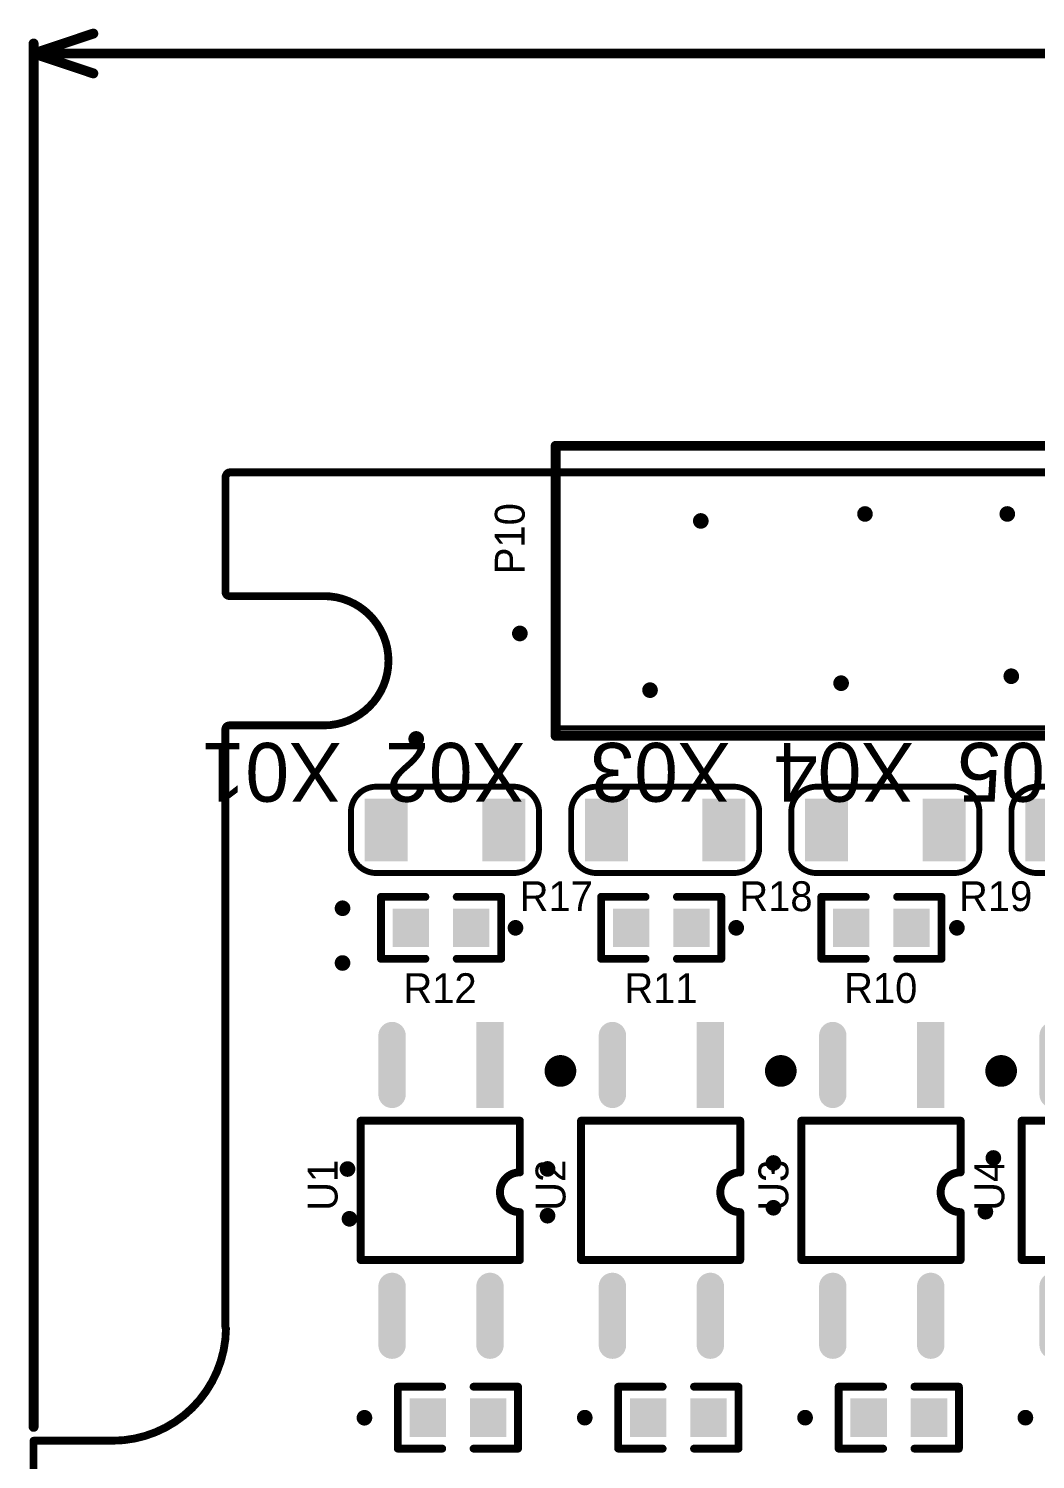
# Model space of a CAD drawing. Header units: millimetres. Extents: x -0.01 to 7.72, y -0.26 to 4.6.
# Drawn here: x -0.005 to 1.006, y 3.166 to 4.604 of the extents above; entities that cross this region are included whole.
import ezdxf

# ---------------------------------------------------------------- set-up
doc = ezdxf.new("R2010")
doc.units = ezdxf.units.MM
doc.header["$MEASUREMENT"] = 0
for name, color, linetype in [('Mechanical1', 6, 'Continuous'), ('MultiLayer', 9, 'Continuous'), ('PadHoleLayer', 156, 'Continuous'), ('TopOverlay', 2, 'Continuous'), ('TopPaste', 8, 'Continuous'), ('ViaHoleLayer', 16, 'Continuous')]:
    doc.layers.add(name, color=color, linetype=linetype)

# ---------------------------------------------------------------- blocks, each defined once
blk = doc.blocks.new('WJ124_3_81_9P_81')
at = {"layer": 'MultiLayer'}
h = blk.add_hatch(color=9, dxfattribs=at)
edge = h.paths.add_edge_path()
edge.add_arc((-0.45, 0), 0.0492126, 0, 360)
h = blk.add_hatch(color=9, dxfattribs=at)
edge = h.paths.add_edge_path()
edge.add_arc((-0.3, 0), 0.0492126, 0, 360)
h = blk.add_hatch(color=9, dxfattribs=at)
edge = h.paths.add_edge_path()
edge.add_arc((-0.15, 0), 0.0492126, 0, 360)
h = blk.add_hatch(color=9, dxfattribs=at)
edge = h.paths.add_edge_path()
edge.add_arc((0, 0), 0.0492126, 0, 360)
at = {"layer": 'PadHoleLayer'}
h = blk.add_hatch(color=156, dxfattribs=at)
edge = h.paths.add_edge_path()
edge.add_arc((-0.45, 0), 0.0295275, 0, 360)
h = blk.add_hatch(color=156, dxfattribs=at)
edge = h.paths.add_edge_path()
edge.add_arc((-0.3, 0), 0.0295275, 0, 360)
h = blk.add_hatch(color=156, dxfattribs=at)
edge = h.paths.add_edge_path()
edge.add_arc((-0.15, 0), 0.0295275, 0, 360)
at = {"layer": 'TopOverlay'}
for points, const_width in [([(-0.525, 0.1417323), (0.825, 0.1417323)], 0.01), ([(-0.525, -0.1496063), (-0.525, 0.1417323)], 0.01), ([(-0.525, -0.1417323), (-0.3, -0.1417323)], 0.005), ([(-0.3, -0.1417323), (0.825, -0.1417323)], 0.005), ([(-0.525, -0.1496063), (0.825, -0.1496063)], 0.01)]:
    blk.add_lwpolyline(points, dxfattribs=dict(at, const_width=const_width))
for points, const_width in [([(-0.5275, 0.1417323, 1), (-0.5225, 0.1417323, 1)], 0.005), ([(-0.5275, 0.1417323, 1), (-0.5225, 0.1417323, 1)], 0.005), ([(-0.52625, -0.1417323, 1), (-0.52375, -0.1417323, 1)], 0.0025), ([(-0.30125, -0.1417323, 1), (-0.29875, -0.1417323, 1)], 0.0025), ([(-0.30125, -0.1417323, 1), (-0.29875, -0.1417323, 1)], 0.0025), ([(-0.5275, -0.1496063, 1), (-0.5225, -0.1496063, 1)], 0.005), ([(-0.5275, -0.1496063, 1), (-0.5225, -0.1496063, 1)], 0.005)]:
    blk.add_lwpolyline(points, format="xyb", close=True, dxfattribs=dict(at, const_width=const_width))
blk = doc.blocks.new('LC_0603_R_102')
at = {"layer": 'TopPaste'}
for points in [[(-0.0486221, 0.01929135), (-0.0120079, 0.01929135), (-0.0120079, -0.01929135), (-0.0486221, -0.01929135)], [(0.012008, 0.01929135), (0.0486222, 0.01929135), (0.0486222, -0.01929135), (0.012008, -0.01929135)]]:
    blk.add_hatch(color=8, dxfattribs=at).paths.add_polyline_path(points)
at = {"layer": 'TopOverlay', "const_width": 0.007874}
for points in [[(-0.060433, -0.0311024), (-0.060433, 0.0311023)], [(-0.060433, 0.0311023), (-0.0157481, 0.0311023)], [(0.015748, 0.0311023), (0.0604331, 0.0311024)], [(0.0604331, -0.0311023), (0.0604331, 0.0311024)], [(-0.060433, -0.0311024), (-0.015748, -0.0311024)], [(0.0157481, -0.0311024), (0.0604331, -0.0311023)]]:
    blk.add_lwpolyline(points, dxfattribs=at)
at = {"layer": 'TopOverlay', "const_width": 0.003937}
for points in [[(-0.0624015, 0.0311023, 1), (-0.0584645, 0.0311023, 1)], [(-0.0624015, 0.0311023, 1), (-0.0584645, 0.0311023, 1)], [(-0.0177166, 0.0311023, 1), (-0.0137796, 0.0311023, 1)], [(0.0137795, 0.0311023, 1), (0.0177165, 0.0311023, 1)], [(0.0584646, 0.0311024, 1), (0.0624016, 0.0311024, 1)], [(0.0584646, 0.0311024, 1), (0.0624016, 0.0311024, 1)], [(-0.0624015, -0.0311024, 1), (-0.0584645, -0.0311024, 1)], [(-0.0624015, -0.0311024, 1), (-0.0584645, -0.0311024, 1)], [(-0.0177165, -0.0311024, 1), (-0.0137795, -0.0311024, 1)], [(0.0137796, -0.0311024, 1), (0.0177166, -0.0311024, 1)], [(0.0584646, -0.0311023, 1), (0.0624016, -0.0311023, 1)], [(0.0584646, -0.0311023, 1), (0.0624016, -0.0311023, 1)]]:
    blk.add_lwpolyline(points, format="xyb", close=True, dxfattribs=at)
blk = doc.blocks.new('LC_0603_R_104')
at = {"layer": 'TopPaste'}
for points in [[(-0.0486221, 0.01929135), (-0.0120079, 0.01929135), (-0.0120079, -0.01929135), (-0.0486221, -0.01929135)], [(0.012008, 0.01929135), (0.0486222, 0.01929135), (0.0486222, -0.01929135), (0.012008, -0.01929135)]]:
    blk.add_hatch(color=8, dxfattribs=at).paths.add_polyline_path(points)
at = {"layer": 'TopOverlay', "const_width": 0.007874}
for points in [[(-0.060433, -0.0311024), (-0.060433, 0.0311023)], [(-0.060433, 0.0311023), (-0.0157481, 0.0311023)], [(0.015748, 0.0311023), (0.0604331, 0.0311024)], [(0.0604331, -0.0311023), (0.0604331, 0.0311024)], [(-0.060433, -0.0311024), (-0.015748, -0.0311024)], [(0.0157481, -0.0311024), (0.0604331, -0.0311023)]]:
    blk.add_lwpolyline(points, dxfattribs=at)
at = {"layer": 'TopOverlay', "const_width": 0.003937}
for points in [[(-0.0624015, 0.0311023, 1), (-0.0584645, 0.0311023, 1)], [(-0.0624015, 0.0311023, 1), (-0.0584645, 0.0311023, 1)], [(-0.0177166, 0.0311023, 1), (-0.0137796, 0.0311023, 1)], [(0.0137795, 0.0311023, 1), (0.0177165, 0.0311023, 1)], [(0.0584646, 0.0311024, 1), (0.0624016, 0.0311024, 1)], [(0.0584646, 0.0311024, 1), (0.0624016, 0.0311024, 1)], [(-0.0624015, -0.0311024, 1), (-0.0584645, -0.0311024, 1)], [(-0.0624015, -0.0311024, 1), (-0.0584645, -0.0311024, 1)], [(-0.0177165, -0.0311024, 1), (-0.0137795, -0.0311024, 1)], [(0.0137796, -0.0311024, 1), (0.0177166, -0.0311024, 1)], [(0.0584646, -0.0311023, 1), (0.0624016, -0.0311023, 1)], [(0.0584646, -0.0311023, 1), (0.0624016, -0.0311023, 1)]]:
    blk.add_lwpolyline(points, format="xyb", close=True, dxfattribs=at)
blk = doc.blocks.new('LC_0603_R_106')
at = {"layer": 'TopPaste'}
for points in [[(-0.0486221, 0.01929135), (-0.0120079, 0.01929135), (-0.0120079, -0.01929135), (-0.0486221, -0.01929135)], [(0.012008, 0.01929135), (0.0486222, 0.01929135), (0.0486222, -0.01929135), (0.012008, -0.01929135)]]:
    blk.add_hatch(color=8, dxfattribs=at).paths.add_polyline_path(points)
at = {"layer": 'TopOverlay', "const_width": 0.007874}
for points in [[(-0.060433, -0.0311024), (-0.060433, 0.0311023)], [(-0.060433, 0.0311023), (-0.0157481, 0.0311023)], [(0.015748, 0.0311023), (0.0604331, 0.0311024)], [(0.0604331, -0.0311023), (0.0604331, 0.0311024)], [(-0.060433, -0.0311024), (-0.015748, -0.0311024)], [(0.0157481, -0.0311024), (0.0604331, -0.0311023)]]:
    blk.add_lwpolyline(points, dxfattribs=at)
at = {"layer": 'TopOverlay', "const_width": 0.003937}
for points in [[(-0.0624015, 0.0311023, 1), (-0.0584645, 0.0311023, 1)], [(-0.0624015, 0.0311023, 1), (-0.0584645, 0.0311023, 1)], [(-0.0177166, 0.0311023, 1), (-0.0137796, 0.0311023, 1)], [(0.0137795, 0.0311023, 1), (0.0177165, 0.0311023, 1)], [(0.0584646, 0.0311024, 1), (0.0624016, 0.0311024, 1)], [(0.0584646, 0.0311024, 1), (0.0624016, 0.0311024, 1)], [(-0.0624015, -0.0311024, 1), (-0.0584645, -0.0311024, 1)], [(-0.0624015, -0.0311024, 1), (-0.0584645, -0.0311024, 1)], [(-0.0177165, -0.0311024, 1), (-0.0137795, -0.0311024, 1)], [(0.0137796, -0.0311024, 1), (0.0177166, -0.0311024, 1)], [(0.0584646, -0.0311023, 1), (0.0624016, -0.0311023, 1)], [(0.0584646, -0.0311023, 1), (0.0624016, -0.0311023, 1)]]:
    blk.add_lwpolyline(points, format="xyb", close=True, dxfattribs=at)
blk = doc.blocks.new('LC_0603_R_111')
at = {"layer": 'TopPaste'}
for points in [[(-0.0486221, 0.01929135), (-0.0120079, 0.01929135), (-0.0120079, -0.01929135), (-0.0486221, -0.01929135)], [(0.012008, 0.01929135), (0.0486222, 0.01929135), (0.0486222, -0.01929135), (0.012008, -0.01929135)]]:
    blk.add_hatch(color=8, dxfattribs=at).paths.add_polyline_path(points)
at = {"layer": 'TopOverlay', "const_width": 0.007874}
for points in [[(-0.060433, -0.0311024), (-0.060433, 0.0311023)], [(-0.060433, 0.0311023), (-0.0157481, 0.0311023)], [(0.015748, 0.0311023), (0.0604331, 0.0311024)], [(0.0604331, -0.0311023), (0.0604331, 0.0311024)], [(-0.060433, -0.0311024), (-0.015748, -0.0311024)], [(0.0157481, -0.0311024), (0.0604331, -0.0311023)]]:
    blk.add_lwpolyline(points, dxfattribs=at)
at = {"layer": 'TopOverlay', "const_width": 0.003937}
for points in [[(-0.0624015, 0.0311023, 1), (-0.0584645, 0.0311023, 1)], [(-0.0624015, 0.0311023, 1), (-0.0584645, 0.0311023, 1)], [(-0.0177166, 0.0311023, 1), (-0.0137796, 0.0311023, 1)], [(0.0137795, 0.0311023, 1), (0.0177165, 0.0311023, 1)], [(0.0584646, 0.0311024, 1), (0.0624016, 0.0311024, 1)], [(0.0584646, 0.0311024, 1), (0.0624016, 0.0311024, 1)], [(-0.0624015, -0.0311024, 1), (-0.0584645, -0.0311024, 1)], [(-0.0624015, -0.0311024, 1), (-0.0584645, -0.0311024, 1)], [(-0.0177165, -0.0311024, 1), (-0.0137795, -0.0311024, 1)], [(0.0137796, -0.0311024, 1), (0.0177166, -0.0311024, 1)], [(0.0584646, -0.0311023, 1), (0.0624016, -0.0311023, 1)], [(0.0584646, -0.0311023, 1), (0.0624016, -0.0311023, 1)]]:
    blk.add_lwpolyline(points, format="xyb", close=True, dxfattribs=at)
blk = doc.blocks.new('LC_0603_R_112')
at = {"layer": 'TopPaste'}
for points in [[(-0.0486221, 0.01929135), (-0.0120079, 0.01929135), (-0.0120079, -0.01929135), (-0.0486221, -0.01929135)], [(0.012008, 0.01929135), (0.0486222, 0.01929135), (0.0486222, -0.01929135), (0.012008, -0.01929135)]]:
    blk.add_hatch(color=8, dxfattribs=at).paths.add_polyline_path(points)
at = {"layer": 'TopOverlay', "const_width": 0.007874}
for points in [[(-0.060433, -0.0311024), (-0.060433, 0.0311023)], [(-0.060433, 0.0311023), (-0.0157481, 0.0311023)], [(0.015748, 0.0311023), (0.0604331, 0.0311024)], [(0.0604331, -0.0311023), (0.0604331, 0.0311024)], [(-0.060433, -0.0311024), (-0.015748, -0.0311024)], [(0.0157481, -0.0311024), (0.0604331, -0.0311023)]]:
    blk.add_lwpolyline(points, dxfattribs=at)
at = {"layer": 'TopOverlay', "const_width": 0.003937}
for points in [[(-0.0624015, 0.0311023, 1), (-0.0584645, 0.0311023, 1)], [(-0.0624015, 0.0311023, 1), (-0.0584645, 0.0311023, 1)], [(-0.0177166, 0.0311023, 1), (-0.0137796, 0.0311023, 1)], [(0.0137795, 0.0311023, 1), (0.0177165, 0.0311023, 1)], [(0.0584646, 0.0311024, 1), (0.0624016, 0.0311024, 1)], [(0.0584646, 0.0311024, 1), (0.0624016, 0.0311024, 1)], [(-0.0624015, -0.0311024, 1), (-0.0584645, -0.0311024, 1)], [(-0.0624015, -0.0311024, 1), (-0.0584645, -0.0311024, 1)], [(-0.0177165, -0.0311024, 1), (-0.0137795, -0.0311024, 1)], [(0.0137796, -0.0311024, 1), (0.0177166, -0.0311024, 1)], [(0.0584646, -0.0311023, 1), (0.0624016, -0.0311023, 1)], [(0.0584646, -0.0311023, 1), (0.0624016, -0.0311023, 1)]]:
    blk.add_lwpolyline(points, format="xyb", close=True, dxfattribs=at)
blk = doc.blocks.new('LC_0603_R_113')
at = {"layer": 'TopPaste'}
for points in [[(-0.0486221, 0.01929135), (-0.0120079, 0.01929135), (-0.0120079, -0.01929135), (-0.0486221, -0.01929135)], [(0.012008, 0.01929135), (0.0486222, 0.01929135), (0.0486222, -0.01929135), (0.012008, -0.01929135)]]:
    blk.add_hatch(color=8, dxfattribs=at).paths.add_polyline_path(points)
at = {"layer": 'TopOverlay', "const_width": 0.007874}
for points in [[(-0.060433, -0.0311024), (-0.060433, 0.0311023)], [(-0.060433, 0.0311023), (-0.0157481, 0.0311023)], [(0.015748, 0.0311023), (0.0604331, 0.0311024)], [(0.0604331, -0.0311023), (0.0604331, 0.0311024)], [(-0.060433, -0.0311024), (-0.015748, -0.0311024)], [(0.0157481, -0.0311024), (0.0604331, -0.0311023)]]:
    blk.add_lwpolyline(points, dxfattribs=at)
at = {"layer": 'TopOverlay', "const_width": 0.003937}
for points in [[(-0.0624015, 0.0311023, 1), (-0.0584645, 0.0311023, 1)], [(-0.0624015, 0.0311023, 1), (-0.0584645, 0.0311023, 1)], [(-0.0177166, 0.0311023, 1), (-0.0137796, 0.0311023, 1)], [(0.0137795, 0.0311023, 1), (0.0177165, 0.0311023, 1)], [(0.0584646, 0.0311024, 1), (0.0624016, 0.0311024, 1)], [(0.0584646, 0.0311024, 1), (0.0624016, 0.0311024, 1)], [(-0.0624015, -0.0311024, 1), (-0.0584645, -0.0311024, 1)], [(-0.0624015, -0.0311024, 1), (-0.0584645, -0.0311024, 1)], [(-0.0177165, -0.0311024, 1), (-0.0137795, -0.0311024, 1)], [(0.0137796, -0.0311024, 1), (0.0177166, -0.0311024, 1)], [(0.0584646, -0.0311023, 1), (0.0624016, -0.0311023, 1)], [(0.0584646, -0.0311023, 1), (0.0624016, -0.0311023, 1)]]:
    blk.add_lwpolyline(points, format="xyb", close=True, dxfattribs=at)
blk = doc.blocks.new('R1206_118')
at = {"layer": 'TopPaste'}
for points in [[(-0.08070945000000002, 0.03149725), (-0.03740235000000001, 0.03149725), (-0.03740234999999999, -0.03149484999999999), (-0.08070944999999999, -0.03149485)], [(0.03740054999999999, 0.03149725), (0.08070764999999999, 0.03149725), (0.08070765, -0.03149484999999999), (0.03740055000000001, -0.03149485)]]:
    blk.add_hatch(color=8, dxfattribs=at).paths.add_polyline_path(points)
at = {"layer": 'TopOverlay', "const_width": 0.0059055}
for points in [[(-0.0944883, 0.019685, -0.4142147876985746), (-0.0669292, 0.0433072)], [(0.0669291, 0.0433072, -0.4142147876991313), (0.0944882, 0.019685)], [(-0.0669292, -0.0433071, -0.4142147876979806), (-0.0944883, -0.0196849)], [(0.0944882, -0.0196849, -0.414214787699172), (0.0669291, -0.0433071)]]:
    blk.add_lwpolyline(points, format="xyb", dxfattribs=at)
for points in [[(-0.0669299, 0.0433072), (-1.9e-06, 0.0433072)], [(-0.0669299, 0.0433072), (0.0669281, 0.0433072)], [(-0.0944899, -0.0196848), (-0.0944899, 0.0196852)], [(0.0944881, -0.0196848), (0.0944881, 0.0196852)], [(-0.0669299, -0.0433068), (0.0669281, -0.0433068)]]:
    blk.add_lwpolyline(points, dxfattribs=at)
at = {"layer": 'TopOverlay', "const_width": 0.0029527}
for points in [[(-0.0684063, 0.0433072, 1), (-0.0654535, 0.0433072, 1)], [(-0.0684063, 0.0433072, 1), (-0.0654535, 0.0433072, 1)], [(-0.0684056, 0.0433072, 1), (-0.0654528, 0.0433072, 1)], [(-0.0014783, 0.0433072, 1), (0.0014745, 0.0433072, 1)], [(0.0654517, 0.0433072, 1), (0.0684045, 0.0433072, 1)], [(0.0654527, 0.0433072, 1), (0.0684055, 0.0433072, 1)], [(-0.0959663, 0.0196852, 1), (-0.0930135, 0.0196852, 1)], [(-0.0959647, 0.019685, 1), (-0.0930119, 0.019685, 1)], [(0.0930117, 0.0196852, 1), (0.0959645, 0.0196852, 1)], [(0.0930118, 0.019685, 1), (0.0959646, 0.019685, 1)], [(-0.0959663, -0.0196848, 1), (-0.0930135, -0.0196848, 1)], [(-0.0959647, -0.0196849, 1), (-0.0930119, -0.0196849, 1)], [(0.0930117, -0.0196848, 1), (0.0959645, -0.0196848, 1)], [(0.0930118, -0.0196849, 1), (0.0959646, -0.0196849, 1)], [(-0.0684063, -0.0433068, 1), (-0.0654535, -0.0433068, 1)], [(-0.0684056, -0.0433071, 1), (-0.0654528, -0.0433071, 1)], [(0.0654517, -0.0433068, 1), (0.0684045, -0.0433068, 1)], [(0.0654527, -0.0433071, 1), (0.0684055, -0.0433071, 1)]]:
    blk.add_lwpolyline(points, format="xyb", close=True, dxfattribs=at)
blk = doc.blocks.new('R1206_119')
at = {"layer": 'TopPaste'}
for points in [[(-0.08070945000000002, 0.03149725), (-0.03740235000000001, 0.03149725), (-0.03740234999999999, -0.03149484999999999), (-0.08070944999999999, -0.03149485)], [(0.03740054999999999, 0.03149725), (0.08070764999999999, 0.03149725), (0.08070765, -0.03149484999999999), (0.03740055000000001, -0.03149485)]]:
    blk.add_hatch(color=8, dxfattribs=at).paths.add_polyline_path(points)
at = {"layer": 'TopOverlay', "const_width": 0.0059055}
for points in [[(-0.0944883, 0.019685, -0.4142147876985746), (-0.0669292, 0.0433072)], [(0.0669291, 0.0433072, -0.4142147876991313), (0.0944882, 0.019685)], [(-0.0669292, -0.0433071, -0.4142147876979806), (-0.0944883, -0.0196849)], [(0.0944882, -0.0196849, -0.414214787699172), (0.0669291, -0.0433071)]]:
    blk.add_lwpolyline(points, format="xyb", dxfattribs=at)
for points in [[(-0.0669299, 0.0433072), (-1.9e-06, 0.0433072)], [(-0.0669299, 0.0433072), (0.0669281, 0.0433072)], [(-0.0944899, -0.0196848), (-0.0944899, 0.0196852)], [(0.0944881, -0.0196848), (0.0944881, 0.0196852)], [(-0.0669299, -0.0433068), (0.0669281, -0.0433068)]]:
    blk.add_lwpolyline(points, dxfattribs=at)
at = {"layer": 'TopOverlay', "const_width": 0.0029527}
for points in [[(-0.0684063, 0.0433072, 1), (-0.0654535, 0.0433072, 1)], [(-0.0684063, 0.0433072, 1), (-0.0654535, 0.0433072, 1)], [(-0.0684056, 0.0433072, 1), (-0.0654528, 0.0433072, 1)], [(-0.0014783, 0.0433072, 1), (0.0014745, 0.0433072, 1)], [(0.0654517, 0.0433072, 1), (0.0684045, 0.0433072, 1)], [(0.0654527, 0.0433072, 1), (0.0684055, 0.0433072, 1)], [(-0.0959663, 0.0196852, 1), (-0.0930135, 0.0196852, 1)], [(-0.0959647, 0.019685, 1), (-0.0930119, 0.019685, 1)], [(0.0930117, 0.0196852, 1), (0.0959645, 0.0196852, 1)], [(0.0930118, 0.019685, 1), (0.0959646, 0.019685, 1)], [(-0.0959663, -0.0196848, 1), (-0.0930135, -0.0196848, 1)], [(-0.0959647, -0.0196849, 1), (-0.0930119, -0.0196849, 1)], [(0.0930117, -0.0196848, 1), (0.0959645, -0.0196848, 1)], [(0.0930118, -0.0196849, 1), (0.0959646, -0.0196849, 1)], [(-0.0684063, -0.0433068, 1), (-0.0654535, -0.0433068, 1)], [(-0.0684056, -0.0433071, 1), (-0.0654528, -0.0433071, 1)], [(0.0654517, -0.0433068, 1), (0.0684045, -0.0433068, 1)], [(0.0654527, -0.0433071, 1), (0.0684055, -0.0433071, 1)]]:
    blk.add_lwpolyline(points, format="xyb", close=True, dxfattribs=at)
blk = doc.blocks.new('R1206_120')
at = {"layer": 'TopPaste'}
for points in [[(-0.08070945000000002, 0.03149725), (-0.03740235000000001, 0.03149725), (-0.03740234999999999, -0.03149484999999999), (-0.08070944999999999, -0.03149485)], [(0.03740054999999999, 0.03149725), (0.08070764999999999, 0.03149725), (0.08070765, -0.03149484999999999), (0.03740055000000001, -0.03149485)]]:
    blk.add_hatch(color=8, dxfattribs=at).paths.add_polyline_path(points)
at = {"layer": 'TopOverlay', "const_width": 0.0059055}
for points in [[(-0.0944883, 0.019685, -0.4142147876985746), (-0.0669292, 0.0433072)], [(0.0669291, 0.0433072, -0.4142147876991313), (0.0944882, 0.019685)], [(-0.0669292, -0.0433071, -0.4142147876979806), (-0.0944883, -0.0196849)], [(0.0944882, -0.0196849, -0.414214787699172), (0.0669291, -0.0433071)]]:
    blk.add_lwpolyline(points, format="xyb", dxfattribs=at)
for points in [[(-0.0669299, 0.0433072), (-1.9e-06, 0.0433072)], [(-0.0669299, 0.0433072), (0.0669281, 0.0433072)], [(-0.0944899, -0.0196848), (-0.0944899, 0.0196852)], [(0.0944881, -0.0196848), (0.0944881, 0.0196852)], [(-0.0669299, -0.0433068), (0.0669281, -0.0433068)]]:
    blk.add_lwpolyline(points, dxfattribs=at)
at = {"layer": 'TopOverlay', "const_width": 0.0029527}
for points in [[(-0.0684063, 0.0433072, 1), (-0.0654535, 0.0433072, 1)], [(-0.0684063, 0.0433072, 1), (-0.0654535, 0.0433072, 1)], [(-0.0684056, 0.0433072, 1), (-0.0654528, 0.0433072, 1)], [(-0.0014783, 0.0433072, 1), (0.0014745, 0.0433072, 1)], [(0.0654517, 0.0433072, 1), (0.0684045, 0.0433072, 1)], [(0.0654527, 0.0433072, 1), (0.0684055, 0.0433072, 1)], [(-0.0959663, 0.0196852, 1), (-0.0930135, 0.0196852, 1)], [(-0.0959647, 0.019685, 1), (-0.0930119, 0.019685, 1)], [(0.0930117, 0.0196852, 1), (0.0959645, 0.0196852, 1)], [(0.0930118, 0.019685, 1), (0.0959646, 0.019685, 1)], [(-0.0959663, -0.0196848, 1), (-0.0930135, -0.0196848, 1)], [(-0.0959647, -0.0196849, 1), (-0.0930119, -0.0196849, 1)], [(0.0930117, -0.0196848, 1), (0.0959645, -0.0196848, 1)], [(0.0930118, -0.0196849, 1), (0.0959646, -0.0196849, 1)], [(-0.0684063, -0.0433068, 1), (-0.0654535, -0.0433068, 1)], [(-0.0684056, -0.0433071, 1), (-0.0654528, -0.0433071, 1)], [(0.0654517, -0.0433068, 1), (0.0684045, -0.0433068, 1)], [(0.0654527, -0.0433071, 1), (0.0684055, -0.0433071, 1)]]:
    blk.add_lwpolyline(points, format="xyb", close=True, dxfattribs=at)
blk = doc.blocks.new('R1206_121')
at = {"layer": 'TopPaste'}
for points in [[(-0.08070945000000002, 0.03149725), (-0.03740235000000001, 0.03149725), (-0.03740234999999999, -0.03149484999999999), (-0.08070944999999999, -0.03149485)], [(0.03740054999999999, 0.03149725), (0.08070764999999999, 0.03149725), (0.08070765, -0.03149484999999999), (0.03740055000000001, -0.03149485)]]:
    blk.add_hatch(color=8, dxfattribs=at).paths.add_polyline_path(points)
at = {"layer": 'TopOverlay', "const_width": 0.0059055}
for points in [[(-0.0944883, 0.019685, -0.4142147876985746), (-0.0669292, 0.0433072)], [(0.0669291, 0.0433072, -0.4142147876991313), (0.0944882, 0.019685)], [(-0.0669292, -0.0433071, -0.4142147876979806), (-0.0944883, -0.0196849)], [(0.0944882, -0.0196849, -0.414214787699172), (0.0669291, -0.0433071)]]:
    blk.add_lwpolyline(points, format="xyb", dxfattribs=at)
for points in [[(-0.0669299, 0.0433072), (-1.9e-06, 0.0433072)], [(-0.0669299, 0.0433072), (0.0669281, 0.0433072)], [(-0.0944899, -0.0196848), (-0.0944899, 0.0196852)], [(0.0944881, -0.0196848), (0.0944881, 0.0196852)], [(-0.0669299, -0.0433068), (0.0669281, -0.0433068)]]:
    blk.add_lwpolyline(points, dxfattribs=at)
at = {"layer": 'TopOverlay', "const_width": 0.0029527}
for points in [[(-0.0684063, 0.0433072, 1), (-0.0654535, 0.0433072, 1)], [(-0.0684063, 0.0433072, 1), (-0.0654535, 0.0433072, 1)], [(-0.0684056, 0.0433072, 1), (-0.0654528, 0.0433072, 1)], [(-0.0014783, 0.0433072, 1), (0.0014745, 0.0433072, 1)], [(0.0654517, 0.0433072, 1), (0.0684045, 0.0433072, 1)], [(0.0654527, 0.0433072, 1), (0.0684055, 0.0433072, 1)], [(-0.0959663, 0.0196852, 1), (-0.0930135, 0.0196852, 1)], [(-0.0959647, 0.019685, 1), (-0.0930119, 0.019685, 1)], [(0.0930117, 0.0196852, 1), (0.0959645, 0.0196852, 1)], [(0.0930118, 0.019685, 1), (0.0959646, 0.019685, 1)], [(-0.0959663, -0.0196848, 1), (-0.0930135, -0.0196848, 1)], [(-0.0959647, -0.0196849, 1), (-0.0930119, -0.0196849, 1)], [(0.0930117, -0.0196848, 1), (0.0959645, -0.0196848, 1)], [(0.0930118, -0.0196849, 1), (0.0959646, -0.0196849, 1)], [(-0.0684063, -0.0433068, 1), (-0.0654535, -0.0433068, 1)], [(-0.0684056, -0.0433071, 1), (-0.0654528, -0.0433071, 1)], [(0.0654517, -0.0433068, 1), (0.0684045, -0.0433068, 1)], [(0.0654527, -0.0433071, 1), (0.0684055, -0.0433071, 1)]]:
    blk.add_lwpolyline(points, format="xyb", close=True, dxfattribs=at)
blk = doc.blocks.new('SOP4_M_257')
at = {"layer": 'TopPaste'}
blk.add_hatch(color=8, dxfattribs=at).paths.add_polyline_path([(-0.1692914, 0.03543324999999999), (-0.1692914, 0.06299234999999999), (-0.0826772, 0.06299235000000002), (-0.0826772, 0.03543325000000001)])
h = blk.add_hatch(color=8, dxfattribs=at)
edge = h.paths.add_edge_path()
edge.add_arc((0.1555119, 0.04921280000000001), 0.0137795, 270, 450)
edge.add_line((0.1555119, 0.0629923), (0.0964567, 0.0629923))
edge.add_arc((0.0964567, 0.04921279999999999), 0.0137795, 90, 270)
edge.add_line((0.0964567, 0.03543329999999999), (0.1555119, 0.03543330000000001))
h = blk.add_hatch(color=8, dxfattribs=at)
edge = h.paths.add_edge_path()
edge.add_arc((-0.0964567, -0.0492124), 0.0137795, 270, 450)
edge.add_line((-0.0964567, -0.0354329), (-0.1555119, -0.0354329))
edge.add_arc((-0.1555119, -0.0492124), 0.0137795, 90, 270)
edge.add_line((-0.1555119, -0.0629919), (-0.0964567, -0.06299189999999999))
h = blk.add_hatch(color=8, dxfattribs=at)
edge = h.paths.add_edge_path()
edge.add_arc((0.1555119, -0.0492124), 0.0137795, 270, 450)
edge.add_line((0.1555119, -0.0354329), (0.0964567, -0.0354329))
edge.add_arc((0.0964567, -0.0492124), 0.0137795, 90, 270)
edge.add_line((0.0964567, -0.0629919), (0.1555119, -0.06299189999999999))
at = {"layer": 'TopOverlay'}
for points, const_width in [([(-0.1139172, 0.12, 1), (-0.1260828, 0.12, 1)], 0.019685), ([(-0.131004, 0.12, 1), (-0.1211616, 0.12, 1)], 0.0098425), ([(-0.1188384, 0.12, 1), (-0.108996, 0.12, 1)], 0.0098425), ([(-0.072, 0.0792128, 1), (-0.068, 0.0792128, 1)], 0.004), ([(-0.0719685, 0.0792128, 1), (-0.0680315, 0.0792128, 1)], 0.003937), ([(-0.0201104, 0.0792128, 1), (-0.0161104, 0.0792128, 1)], 0.004), ([(-0.0201103, 0.0792128, 1), (-0.0161103, 0.0792128, 1)], 0.004), ([(0.0198897, 0.0792128, 1), (0.0238897, 0.0792128, 1)], 0.004), ([(0.0198897, 0.0792127, 1), (0.0238897, 0.0792127, 1)], 0.004), ([(0.068, 0.0792128, 1), (0.072, 0.0792128, 1)], 0.004), ([(0.0680315, 0.0792128, 1), (0.0719685, 0.0792128, 1)], 0.003937), ([(-0.0001104, 0.0592128, 1), (0.0038896, 0.0592128, 1)], 0.004), ([(-0.0001103, 0.0592127, 1), (0.0038897, 0.0592127, 1)], 0.004), ([(-0.0719685, -0.0807872, 1), (-0.0680315, -0.0807872, 1)], 0.003937), ([(-0.0719685, -0.0807872, 1), (-0.0680315, -0.0807872, 1)], 0.003937), ([(0.0680315, -0.0807872, 1), (0.0719685, -0.0807872, 1)], 0.003937), ([(0.0680315, -0.0807872, 1), (0.0719685, -0.0807872, 1)], 0.003937)]:
    blk.add_lwpolyline(points, format="xyb", close=True, dxfattribs=dict(at, const_width=const_width))
for points, const_width in [([(-0.0181103, 0.0792128), (-0.07, 0.0792128)], 0.008), ([(-0.07, -0.0807872), (-0.07, 0.0792128)], 0.007874), ([(0.07, 0.0792128), (0.0218897, 0.0792128)], 0.008), ([(0.07, -0.0807872), (0.07, 0.0792128)], 0.007874), ([(0.07, -0.0807872), (-0.07, -0.0807872)], 0.007874)]:
    blk.add_lwpolyline(points, dxfattribs=dict(at, const_width=const_width))
at = {"layer": 'TopOverlay', "const_width": 0.008}
for points in [[(0.0018896, 0.0592128, -0.4142135623730951), (-0.0181104, 0.0792128)], [(0.0218897, 0.0792127, -0.4142135623730951), (0.0018897, 0.0592127)]]:
    blk.add_lwpolyline(points, format="xyb", dxfattribs=at)
blk = doc.blocks.new('SOP4_M_258')
at = {"layer": 'TopPaste'}
blk.add_hatch(color=8, dxfattribs=at).paths.add_polyline_path([(-0.1692914, 0.03543324999999999), (-0.1692914, 0.06299234999999999), (-0.0826772, 0.06299235000000002), (-0.0826772, 0.03543325000000001)])
h = blk.add_hatch(color=8, dxfattribs=at)
edge = h.paths.add_edge_path()
edge.add_arc((0.1555119, 0.04921280000000001), 0.0137795, 270, 450)
edge.add_line((0.1555119, 0.0629923), (0.0964567, 0.0629923))
edge.add_arc((0.0964567, 0.04921279999999999), 0.0137795, 90, 270)
edge.add_line((0.0964567, 0.03543329999999999), (0.1555119, 0.03543330000000001))
h = blk.add_hatch(color=8, dxfattribs=at)
edge = h.paths.add_edge_path()
edge.add_arc((-0.0964567, -0.0492124), 0.0137795, 270, 450)
edge.add_line((-0.0964567, -0.0354329), (-0.1555119, -0.0354329))
edge.add_arc((-0.1555119, -0.0492124), 0.0137795, 90, 270)
edge.add_line((-0.1555119, -0.0629919), (-0.0964567, -0.06299189999999999))
h = blk.add_hatch(color=8, dxfattribs=at)
edge = h.paths.add_edge_path()
edge.add_arc((0.1555119, -0.0492124), 0.0137795, 270, 450)
edge.add_line((0.1555119, -0.0354329), (0.0964567, -0.0354329))
edge.add_arc((0.0964567, -0.0492124), 0.0137795, 90, 270)
edge.add_line((0.0964567, -0.0629919), (0.1555119, -0.06299189999999999))
at = {"layer": 'TopOverlay'}
for points, const_width in [([(-0.1139172, 0.12, 1), (-0.1260828, 0.12, 1)], 0.019685), ([(-0.131004, 0.12, 1), (-0.1211616, 0.12, 1)], 0.0098425), ([(-0.1188384, 0.12, 1), (-0.108996, 0.12, 1)], 0.0098425), ([(-0.072, 0.0792128, 1), (-0.068, 0.0792128, 1)], 0.004), ([(-0.0719685, 0.0792128, 1), (-0.0680315, 0.0792128, 1)], 0.003937), ([(-0.0201104, 0.0792128, 1), (-0.0161104, 0.0792128, 1)], 0.004), ([(-0.0201103, 0.0792128, 1), (-0.0161103, 0.0792128, 1)], 0.004), ([(0.0198897, 0.0792128, 1), (0.0238897, 0.0792128, 1)], 0.004), ([(0.0198897, 0.0792127, 1), (0.0238897, 0.0792127, 1)], 0.004), ([(0.068, 0.0792128, 1), (0.072, 0.0792128, 1)], 0.004), ([(0.0680315, 0.0792128, 1), (0.0719685, 0.0792128, 1)], 0.003937), ([(-0.0001104, 0.0592128, 1), (0.0038896, 0.0592128, 1)], 0.004), ([(-0.0001103, 0.0592127, 1), (0.0038897, 0.0592127, 1)], 0.004), ([(-0.0719685, -0.0807872, 1), (-0.0680315, -0.0807872, 1)], 0.003937), ([(-0.0719685, -0.0807872, 1), (-0.0680315, -0.0807872, 1)], 0.003937), ([(0.0680315, -0.0807872, 1), (0.0719685, -0.0807872, 1)], 0.003937), ([(0.0680315, -0.0807872, 1), (0.0719685, -0.0807872, 1)], 0.003937)]:
    blk.add_lwpolyline(points, format="xyb", close=True, dxfattribs=dict(at, const_width=const_width))
for points, const_width in [([(-0.0181103, 0.0792128), (-0.07, 0.0792128)], 0.008), ([(-0.07, -0.0807872), (-0.07, 0.0792128)], 0.007874), ([(0.07, 0.0792128), (0.0218897, 0.0792128)], 0.008), ([(0.07, -0.0807872), (0.07, 0.0792128)], 0.007874), ([(0.07, -0.0807872), (-0.07, -0.0807872)], 0.007874)]:
    blk.add_lwpolyline(points, dxfattribs=dict(at, const_width=const_width))
at = {"layer": 'TopOverlay', "const_width": 0.008}
for points in [[(0.0018896, 0.0592128, -0.4142135623730951), (-0.0181104, 0.0792128)], [(0.0218897, 0.0792127, -0.4142135623730951), (0.0018897, 0.0592127)]]:
    blk.add_lwpolyline(points, format="xyb", dxfattribs=at)
blk = doc.blocks.new('SOP4_M_259')
at = {"layer": 'TopPaste'}
blk.add_hatch(color=8, dxfattribs=at).paths.add_polyline_path([(-0.1692914, 0.03543324999999999), (-0.1692914, 0.06299234999999999), (-0.0826772, 0.06299235000000002), (-0.0826772, 0.03543325000000001)])
h = blk.add_hatch(color=8, dxfattribs=at)
edge = h.paths.add_edge_path()
edge.add_arc((0.1555119, 0.04921280000000001), 0.0137795, 270, 450)
edge.add_line((0.1555119, 0.0629923), (0.0964567, 0.0629923))
edge.add_arc((0.0964567, 0.04921279999999999), 0.0137795, 90, 270)
edge.add_line((0.0964567, 0.03543329999999999), (0.1555119, 0.03543330000000001))
h = blk.add_hatch(color=8, dxfattribs=at)
edge = h.paths.add_edge_path()
edge.add_arc((-0.0964567, -0.0492124), 0.0137795, 270, 450)
edge.add_line((-0.0964567, -0.0354329), (-0.1555119, -0.0354329))
edge.add_arc((-0.1555119, -0.0492124), 0.0137795, 90, 270)
edge.add_line((-0.1555119, -0.0629919), (-0.0964567, -0.06299189999999999))
h = blk.add_hatch(color=8, dxfattribs=at)
edge = h.paths.add_edge_path()
edge.add_arc((0.1555119, -0.0492124), 0.0137795, 270, 450)
edge.add_line((0.1555119, -0.0354329), (0.0964567, -0.0354329))
edge.add_arc((0.0964567, -0.0492124), 0.0137795, 90, 270)
edge.add_line((0.0964567, -0.0629919), (0.1555119, -0.06299189999999999))
at = {"layer": 'TopOverlay'}
for points, const_width in [([(-0.1139172, 0.12, 1), (-0.1260828, 0.12, 1)], 0.019685), ([(-0.131004, 0.12, 1), (-0.1211616, 0.12, 1)], 0.0098425), ([(-0.1188384, 0.12, 1), (-0.108996, 0.12, 1)], 0.0098425), ([(-0.072, 0.0792128, 1), (-0.068, 0.0792128, 1)], 0.004), ([(-0.0719685, 0.0792128, 1), (-0.0680315, 0.0792128, 1)], 0.003937), ([(-0.0201104, 0.0792128, 1), (-0.0161104, 0.0792128, 1)], 0.004), ([(-0.0201103, 0.0792128, 1), (-0.0161103, 0.0792128, 1)], 0.004), ([(0.0198897, 0.0792128, 1), (0.0238897, 0.0792128, 1)], 0.004), ([(0.0198897, 0.0792127, 1), (0.0238897, 0.0792127, 1)], 0.004), ([(0.068, 0.0792128, 1), (0.072, 0.0792128, 1)], 0.004), ([(0.0680315, 0.0792128, 1), (0.0719685, 0.0792128, 1)], 0.003937), ([(-0.0001104, 0.0592128, 1), (0.0038896, 0.0592128, 1)], 0.004), ([(-0.0001103, 0.0592127, 1), (0.0038897, 0.0592127, 1)], 0.004), ([(-0.0719685, -0.0807872, 1), (-0.0680315, -0.0807872, 1)], 0.003937), ([(-0.0719685, -0.0807872, 1), (-0.0680315, -0.0807872, 1)], 0.003937), ([(0.0680315, -0.0807872, 1), (0.0719685, -0.0807872, 1)], 0.003937), ([(0.0680315, -0.0807872, 1), (0.0719685, -0.0807872, 1)], 0.003937)]:
    blk.add_lwpolyline(points, format="xyb", close=True, dxfattribs=dict(at, const_width=const_width))
for points, const_width in [([(-0.0181103, 0.0792128), (-0.07, 0.0792128)], 0.008), ([(-0.07, -0.0807872), (-0.07, 0.0792128)], 0.007874), ([(0.07, 0.0792128), (0.0218897, 0.0792128)], 0.008), ([(0.07, -0.0807872), (0.07, 0.0792128)], 0.007874), ([(0.07, -0.0807872), (-0.07, -0.0807872)], 0.007874)]:
    blk.add_lwpolyline(points, dxfattribs=dict(at, const_width=const_width))
at = {"layer": 'TopOverlay', "const_width": 0.008}
for points in [[(0.0018896, 0.0592128, -0.4142135623730951), (-0.0181104, 0.0792128)], [(0.0218897, 0.0792127, -0.4142135623730951), (0.0018897, 0.0592127)]]:
    blk.add_lwpolyline(points, format="xyb", dxfattribs=at)
blk = doc.blocks.new('SOP4_M_260')
at = {"layer": 'TopPaste'}
blk.add_hatch(color=8, dxfattribs=at).paths.add_polyline_path([(-0.1692914, 0.03543324999999999), (-0.1692914, 0.06299234999999999), (-0.0826772, 0.06299235000000002), (-0.0826772, 0.03543325000000001)])
h = blk.add_hatch(color=8, dxfattribs=at)
edge = h.paths.add_edge_path()
edge.add_arc((0.1555119, 0.04921280000000001), 0.0137795, 270, 450)
edge.add_line((0.1555119, 0.0629923), (0.0964567, 0.0629923))
edge.add_arc((0.0964567, 0.04921279999999999), 0.0137795, 90, 270)
edge.add_line((0.0964567, 0.03543329999999999), (0.1555119, 0.03543330000000001))
h = blk.add_hatch(color=8, dxfattribs=at)
edge = h.paths.add_edge_path()
edge.add_arc((-0.0964567, -0.0492124), 0.0137795, 270, 450)
edge.add_line((-0.0964567, -0.0354329), (-0.1555119, -0.0354329))
edge.add_arc((-0.1555119, -0.0492124), 0.0137795, 90, 270)
edge.add_line((-0.1555119, -0.0629919), (-0.0964567, -0.06299189999999999))
h = blk.add_hatch(color=8, dxfattribs=at)
edge = h.paths.add_edge_path()
edge.add_arc((0.1555119, -0.0492124), 0.0137795, 270, 450)
edge.add_line((0.1555119, -0.0354329), (0.0964567, -0.0354329))
edge.add_arc((0.0964567, -0.0492124), 0.0137795, 90, 270)
edge.add_line((0.0964567, -0.0629919), (0.1555119, -0.06299189999999999))
at = {"layer": 'TopOverlay'}
for points, const_width in [([(-0.1139172, 0.12, 1), (-0.1260828, 0.12, 1)], 0.019685), ([(-0.131004, 0.12, 1), (-0.1211616, 0.12, 1)], 0.0098425), ([(-0.1188384, 0.12, 1), (-0.108996, 0.12, 1)], 0.0098425), ([(-0.072, 0.0792128, 1), (-0.068, 0.0792128, 1)], 0.004), ([(-0.0719685, 0.0792128, 1), (-0.0680315, 0.0792128, 1)], 0.003937), ([(-0.0201104, 0.0792128, 1), (-0.0161104, 0.0792128, 1)], 0.004), ([(-0.0201103, 0.0792128, 1), (-0.0161103, 0.0792128, 1)], 0.004), ([(0.0198897, 0.0792128, 1), (0.0238897, 0.0792128, 1)], 0.004), ([(0.0198897, 0.0792127, 1), (0.0238897, 0.0792127, 1)], 0.004), ([(0.068, 0.0792128, 1), (0.072, 0.0792128, 1)], 0.004), ([(0.0680315, 0.0792128, 1), (0.0719685, 0.0792128, 1)], 0.003937), ([(-0.0001104, 0.0592128, 1), (0.0038896, 0.0592128, 1)], 0.004), ([(-0.0001103, 0.0592127, 1), (0.0038897, 0.0592127, 1)], 0.004), ([(-0.0719685, -0.0807872, 1), (-0.0680315, -0.0807872, 1)], 0.003937), ([(-0.0719685, -0.0807872, 1), (-0.0680315, -0.0807872, 1)], 0.003937), ([(0.0680315, -0.0807872, 1), (0.0719685, -0.0807872, 1)], 0.003937), ([(0.0680315, -0.0807872, 1), (0.0719685, -0.0807872, 1)], 0.003937)]:
    blk.add_lwpolyline(points, format="xyb", close=True, dxfattribs=dict(at, const_width=const_width))
for points, const_width in [([(-0.0181103, 0.0792128), (-0.07, 0.0792128)], 0.008), ([(-0.07, -0.0807872), (-0.07, 0.0792128)], 0.007874), ([(0.07, 0.0792128), (0.0218897, 0.0792128)], 0.008), ([(0.07, -0.0807872), (0.07, 0.0792128)], 0.007874), ([(0.07, -0.0807872), (-0.07, -0.0807872)], 0.007874)]:
    blk.add_lwpolyline(points, dxfattribs=dict(at, const_width=const_width))
at = {"layer": 'TopOverlay', "const_width": 0.008}
for points in [[(0.0018896, 0.0592128, -0.4142135623730951), (-0.0181104, 0.0792128)], [(0.0218897, 0.0792127, -0.4142135623730951), (0.0018897, 0.0592127)]]:
    blk.add_lwpolyline(points, format="xyb", dxfattribs=at)

msp = doc.modelspace()

# ---------------------------------------------------------------- hatches: boundary and pattern name
at = {"layer": 'ViaHoleLayer'}
h = msp.add_hatch(color=16, dxfattribs=at)
edge = h.paths.add_edge_path()
edge.add_arc((0.6700238, 4.109126), 0.007874, 0, 360)
h = msp.add_hatch(color=16, dxfattribs=at)
edge = h.paths.add_edge_path()
edge.add_arc((0.8350238, 4.116126), 0.007874, 0, 360)
h = msp.add_hatch(color=16, dxfattribs=at)
edge = h.paths.add_edge_path()
edge.add_arc((0.9780238, 4.116126), 0.007874, 0, 360)
h = msp.add_hatch(color=16, dxfattribs=at)
edge = h.paths.add_edge_path()
edge.add_arc((0.488189, 3.996063), 0.007874, 0, 360)
h = msp.add_hatch(color=16, dxfattribs=at)
edge = h.paths.add_edge_path()
edge.add_arc((0.8110238, 3.946126), 0.007874, 0, 360)
h = msp.add_hatch(color=16, dxfattribs=at)
edge = h.paths.add_edge_path()
edge.add_arc((0.9820238, 3.953126), 0.007874, 0, 360)
h = msp.add_hatch(color=16, dxfattribs=at)
edge = h.paths.add_edge_path()
edge.add_arc((0.6190238, 3.939126), 0.007874, 0, 360)
h = msp.add_hatch(color=16, dxfattribs=at)
edge = h.paths.add_edge_path()
edge.add_arc((0.3840238, 3.890126), 0.007874, 0, 360)
h = msp.add_hatch(color=16, dxfattribs=at)
edge = h.paths.add_edge_path()
edge.add_arc((0.31, 3.72), 0.007874, 0, 360)
h = msp.add_hatch(color=16, dxfattribs=at)
edge = h.paths.add_edge_path()
edge.add_arc((0.4838112, 3.7003465), 0.007874, 0, 360)
h = msp.add_hatch(color=16, dxfattribs=at)
edge = h.paths.add_edge_path()
edge.add_arc((0.7055959, 3.7003465), 0.007874, 0, 360)
h = msp.add_hatch(color=16, dxfattribs=at)
edge = h.paths.add_edge_path()
edge.add_arc((0.9273806, 3.7003465), 0.007874, 0, 360)
h = msp.add_hatch(color=16, dxfattribs=at)
edge = h.paths.add_edge_path()
edge.add_arc((0.31, 3.665), 0.007874, 0, 360)
h = msp.add_hatch(color=16, dxfattribs=at)
edge = h.paths.add_edge_path()
edge.add_arc((0.315, 3.458), 0.007874, 0, 360)
h = msp.add_hatch(color=16, dxfattribs=at)
edge = h.paths.add_edge_path()
edge.add_arc((0.5160238, 3.458126), 0.007874, 0, 360)
h = msp.add_hatch(color=16, dxfattribs=at)
edge = h.paths.add_edge_path()
edge.add_arc((0.7430238, 3.464126), 0.007874, 0, 360)
h = msp.add_hatch(color=16, dxfattribs=at)
edge = h.paths.add_edge_path()
edge.add_arc((0.9640238, 3.469126), 0.007874, 0, 360)
h = msp.add_hatch(color=16, dxfattribs=at)
edge = h.paths.add_edge_path()
edge.add_arc((0.7430238, 3.419126), 0.007874, 0, 360)
h = msp.add_hatch(color=16, dxfattribs=at)
edge = h.paths.add_edge_path()
edge.add_arc((0.9560238, 3.415126), 0.007874, 0, 360)
h = msp.add_hatch(color=16, dxfattribs=at)
edge = h.paths.add_edge_path()
edge.add_arc((0.317, 3.408), 0.007874, 0, 360)
h = msp.add_hatch(color=16, dxfattribs=at)
edge = h.paths.add_edge_path()
edge.add_arc((0.5160238, 3.411126), 0.007874, 0, 360)
h = msp.add_hatch(color=16, dxfattribs=at)
edge = h.paths.add_edge_path()
edge.add_arc((0.3320238, 3.208126), 0.007874, 0, 360)
h = msp.add_hatch(color=16, dxfattribs=at)
edge = h.paths.add_edge_path()
edge.add_arc((0.5534238, 3.2082205), 0.007874, 0, 360)
h = msp.add_hatch(color=16, dxfattribs=at)
edge = h.paths.add_edge_path()
edge.add_arc((0.7748238, 3.2082205), 0.007874, 0, 360)
h = msp.add_hatch(color=16, dxfattribs=at)
edge = h.paths.add_edge_path()
edge.add_arc((0.9962238, 3.2082205), 0.007874, 0, 360)

# ---------------------------------------------------------------- linework, layer by layer
at = {"layer": 'Mechanical1', "const_width": 0.007874}
for points in [[(0.1924574, 4.1531028, -0.1483322955427875), (0.1931234, 4.1552984)], [(0.1931234, 4.1552984, -0.3180210717034757), (0.1968503, 4.1579356)], [(0.1964094, 4.0336153, -0.4142135623730951), (0.1924574, 4.0375673)], [(0.2912046, 4.0336153, -0.4142135623730951), (0.3561502, 3.9686697)], [(0.3561502, 3.9686697, -0.4142135623730951), (0.2912046, 3.9037241)], [(0.1922526, 3.8997721, -0.4142135623730951), (0.1962046, 3.9037241)], [(0.1928884, 3.2977089, -0.4103597094381168), (0.07874, 3.1850547)], [(0.1928885, 3.2977089, -0.1447904171208624), (0.1922526, 3.2998587)]]:
    msp.add_lwpolyline(points, format="xyb", dxfattribs=at)
for points in [[(0.1924574, 4.0375673), (0.1924574, 4.1531028)], [(0.1968503, 4.1579356), (7.027559, 4.1579362)], [(0.1964094, 4.0336153), (0.2912046, 4.0336153)], [(0.1922526, 3.2998587), (0.1922526, 3.8997721)], [(0.1962046, 3.9037241), (0.2912046, 3.9037241)], [(0.1928884, 3.2977089), (0.1928885, 3.2977089)], [(-0.0004807, 3.1850393), (-0.0004653, 3.1850547)], [(-0.0004807, 3.1850393), (-0.0004803, 0.9724409)], [(-0.0004653, 3.1850547), (0.07874, 3.1850547)]]:
    msp.add_lwpolyline(points, dxfattribs=at)
at = {"layer": 'Mechanical1', "const_width": 0.003937}
for points in [[(0.1904889, 4.1531028, 1), (0.1944259, 4.1531028, 1)], [(0.1904889, 4.1531028, 1), (0.1944259, 4.1531028, 1)], [(0.1911549, 4.1552984, 1), (0.1950919, 4.1552984, 1)], [(0.1911549, 4.1552984, 1), (0.1950919, 4.1552984, 1)], [(0.1948818, 4.1579356, 1), (0.1988188, 4.1579356, 1)], [(0.1948818, 4.1579356, 1), (0.1988188, 4.1579356, 1)], [(0.1904889, 4.0375673, 1), (0.1944259, 4.0375673, 1)], [(0.1904889, 4.0375673, 1), (0.1944259, 4.0375673, 1)], [(0.1944409, 4.0336153, 1), (0.1983779, 4.0336153, 1)], [(0.1944409, 4.0336153, 1), (0.1983779, 4.0336153, 1)], [(0.2892361, 4.0336153, 1), (0.2931731, 4.0336153, 1)], [(0.2892361, 4.0336153, 1), (0.2931731, 4.0336153, 1)], [(0.3541817, 3.9686697, 1), (0.3581187, 3.9686697, 1)], [(0.3541817, 3.9686697, 1), (0.3581187, 3.9686697, 1)], [(0.1902841, 3.8997721, 1), (0.1942211, 3.8997721, 1)], [(0.1902841, 3.8997721, 1), (0.1942211, 3.8997721, 1)], [(0.1942361, 3.9037241, 1), (0.1981731, 3.9037241, 1)], [(0.1942361, 3.9037241, 1), (0.1981731, 3.9037241, 1)], [(0.2892361, 3.9037241, 1), (0.2931731, 3.9037241, 1)], [(0.2892361, 3.9037241, 1), (0.2931731, 3.9037241, 1)], [(0.1902841, 3.2998587, 1), (0.1942211, 3.2998587, 1)], [(0.1902841, 3.2998587, 1), (0.1942211, 3.2998587, 1)], [(0.1909199, 3.2977089, 1), (0.1948569, 3.2977089, 1)], [(0.1909199, 3.2977089, 1), (0.1948569, 3.2977089, 1)], [(0.19092, 3.2977089, 1), (0.194857, 3.2977089, 1)], [(0.19092, 3.2977089, 1), (0.194857, 3.2977089, 1)], [(-0.0024492, 3.1850393, 1), (0.0014878, 3.1850393, 1)], [(-0.0024492, 3.1850393, 1), (0.0014878, 3.1850393, 1)], [(-0.0024338, 3.1850547, 1), (0.0015032, 3.1850547, 1)], [(-0.0024338, 3.1850547, 1), (0.0015032, 3.1850547, 1)], [(0.0767715, 3.1850547, 1), (0.0807085, 3.1850547, 1)], [(0.0767715, 3.1850547, 1), (0.0807085, 3.1850547, 1)]]:
    msp.add_lwpolyline(points, format="xyb", close=True, dxfattribs=at)
at = {"layer": 'TopOverlay'}
for points, const_width in [([(-0.0004653, 4.5787401), (0.0595347, 4.5987401)], 0.01), ([(-0.0004653, 3.1989917), (-0.0004653, 4.5887401)], 0.01), ([(-0.0004653, 4.5787401), (0.0595347, 4.5587401)], 0.01), ([(-0.0004653, 4.5787401), (3.3594148, 4.5787401)], 0.01), ([(0.1924574, 4.0375673), (0.1924574, 4.1531028)], 0.007874), ([(0.1968503, 4.1579356), (7.027559, 4.1579362)], 0.007874), ([(0.1964094, 4.0336153), (0.2912046, 4.0336153)], 0.007874), ([(0.1922526, 3.2998587), (0.1922526, 3.8997721)], 0.007874), ([(0.1962046, 3.9037241), (0.2912046, 3.9037241)], 0.007874), ([(0.1928884, 3.2977089), (0.1928885, 3.2977089)], 0.007874), ([(-0.0004807, 3.1850393), (-0.0004653, 3.1850547)], 0.007874), ([(-0.0004807, 3.1850393), (-0.0004803, 0.9724409)], 0.007874), ([(-0.0004653, 3.1850547), (0.07874, 3.1850547)], 0.007874)]:
    msp.add_lwpolyline(points, dxfattribs=dict(at, const_width=const_width))
for points, const_width in [([(0.0570347, 4.5987401, 1), (0.0620347, 4.5987401, 1)], 0.005), ([(-0.0029653, 4.5887401, 1), (0.0020347, 4.5887401, 1)], 0.005), ([(-0.0029653, 4.5787401, 1), (0.0020347, 4.5787401, 1)], 0.005), ([(-0.0029653, 4.5787401, 1), (0.0020347, 4.5787401, 1)], 0.005), ([(-0.0029653, 4.5787401, 1), (0.0020347, 4.5787401, 1)], 0.005), ([(0.0570347, 4.5587401, 1), (0.0620347, 4.5587401, 1)], 0.005), ([(0.1904889, 4.1531028, 1), (0.1944259, 4.1531028, 1)], 0.003937), ([(0.1904889, 4.1531028, 1), (0.1944259, 4.1531028, 1)], 0.003937), ([(0.1911549, 4.1552984, 1), (0.1950919, 4.1552984, 1)], 0.003937), ([(0.1911549, 4.1552984, 1), (0.1950919, 4.1552984, 1)], 0.003937), ([(0.1948818, 4.1579356, 1), (0.1988188, 4.1579356, 1)], 0.003937), ([(0.1948818, 4.1579356, 1), (0.1988188, 4.1579356, 1)], 0.003937), ([(0.1904889, 4.0375673, 1), (0.1944259, 4.0375673, 1)], 0.003937), ([(0.1904889, 4.0375673, 1), (0.1944259, 4.0375673, 1)], 0.003937), ([(0.1944409, 4.0336153, 1), (0.1983779, 4.0336153, 1)], 0.003937), ([(0.1944409, 4.0336153, 1), (0.1983779, 4.0336153, 1)], 0.003937), ([(0.2892361, 4.0336153, 1), (0.2931731, 4.0336153, 1)], 0.003937), ([(0.2892361, 4.0336153, 1), (0.2931731, 4.0336153, 1)], 0.003937), ([(0.3541817, 3.9686697, 1), (0.3581187, 3.9686697, 1)], 0.003937), ([(0.3541817, 3.9686697, 1), (0.3581187, 3.9686697, 1)], 0.003937), ([(0.1902841, 3.8997721, 1), (0.1942211, 3.8997721, 1)], 0.003937), ([(0.1902841, 3.8997721, 1), (0.1942211, 3.8997721, 1)], 0.003937), ([(0.1942361, 3.9037241, 1), (0.1981731, 3.9037241, 1)], 0.003937), ([(0.1942361, 3.9037241, 1), (0.1981731, 3.9037241, 1)], 0.003937), ([(0.2892361, 3.9037241, 1), (0.2931731, 3.9037241, 1)], 0.003937), ([(0.2892361, 3.9037241, 1), (0.2931731, 3.9037241, 1)], 0.003937), ([(0.1902841, 3.2998587, 1), (0.1942211, 3.2998587, 1)], 0.003937), ([(0.1902841, 3.2998587, 1), (0.1942211, 3.2998587, 1)], 0.003937), ([(0.1909199, 3.2977089, 1), (0.1948569, 3.2977089, 1)], 0.003937), ([(0.1909199, 3.2977089, 1), (0.1948569, 3.2977089, 1)], 0.003937), ([(0.19092, 3.2977089, 1), (0.194857, 3.2977089, 1)], 0.003937), ([(0.19092, 3.2977089, 1), (0.194857, 3.2977089, 1)], 0.003937), ([(-0.0029653, 3.1989917, 1), (0.0020347, 3.1989917, 1)], 0.005), ([(-0.0024492, 3.1850393, 1), (0.0014878, 3.1850393, 1)], 0.003937), ([(-0.0024492, 3.1850393, 1), (0.0014878, 3.1850393, 1)], 0.003937), ([(-0.0024338, 3.1850547, 1), (0.0015032, 3.1850547, 1)], 0.003937), ([(-0.0024338, 3.1850547, 1), (0.0015032, 3.1850547, 1)], 0.003937), ([(0.0767715, 3.1850547, 1), (0.0807085, 3.1850547, 1)], 0.003937), ([(0.0767715, 3.1850547, 1), (0.0807085, 3.1850547, 1)], 0.003937)]:
    msp.add_lwpolyline(points, format="xyb", close=True, dxfattribs=dict(at, const_width=const_width))
at = {"layer": 'TopOverlay', "const_width": 0.007874}
for points in [[(0.1924574, 4.1531028, -0.1483322955427875), (0.1931234, 4.1552984)], [(0.1931234, 4.1552984, -0.3180210717034757), (0.1968503, 4.1579356)], [(0.1964094, 4.0336153, -0.4142135623730951), (0.1924574, 4.0375673)], [(0.2912046, 4.0336153, -0.4142135623730951), (0.3561502, 3.9686697)], [(0.3561502, 3.9686697, -0.4142135623730951), (0.2912046, 3.9037241)], [(0.1922526, 3.8997721, -0.4142135623730951), (0.1962046, 3.9037241)], [(0.1928884, 3.2977089, -0.4103597094381168), (0.07874, 3.1850547)], [(0.1928885, 3.2977089, -0.1447904171208624), (0.1922526, 3.2998587)]]:
    msp.add_lwpolyline(points, format="xyb", dxfattribs=at)

# ---------------------------------------------------------------- block references
for name, p, rotation in [('WJ124_3_81_9P_81', (1.0491655, 4.0428662), 360), ('R1206_118', (0.4129451, 3.7987717), 360), ('R1206_119', (0.6342049, 3.7987717), 360), ('R1206_120', (0.8554647, 3.7987717), 360), ('R1206_121', (1.0767245, 3.7987717), 360), ('SOP4_M_257', (0.4089764, 3.4365669), 270), ('SOP4_M_258', (0.6304123, 3.4365669), 270), ('SOP4_M_259', (0.8518482, 3.4365669), 270), ('SOP4_M_260', (1.0732841, 3.4365669), 270)]:
    msp.add_blockref(name, p, dxfattribs=dict(rotation=rotation))
for name, p in [('LC_0603_R_113', (0.4090081, 3.7003465)), ('LC_0603_R_112', (0.6302679, 3.7003465)), ('LC_0603_R_111', (0.8515277, 3.7003465)), ('LC_0603_R_102', (0.425937, 3.2082205)), ('LC_0603_R_104', (0.6474593, 3.2082205)), ('LC_0603_R_106', (0.8689816, 3.2082205))]:
    msp.add_blockref(name, p)

# ---------------------------------------------------------------- texts
at = {"layer": 'TopOverlay'}
for s, height, rotation, p in [('P10', 0.03, 90, (0.4930189, 4.0556382)), ('GND  X08  X07  X06  X05  X04  X03   X02  X01', 0.0590551, 180, (1.8410238, 3.886126)), ('U1', 0.03, 90, (0.305, 3.416)), ('U2', 0.03, 90, (0.534, 3.416)), ('U3', 0.03, 90, (0.758, 3.416)), ('U4', 0.03, 90, (0.975, 3.416))]:
    msp.add_text(s, height=height, rotation=rotation, dxfattribs=at).set_placement(p)
for s, p in [('R17', (0.4880238, 3.717126)), ('R18', (0.7087571, 3.717126)), ('R19', (0.9294904, 3.717126)), ('R12', (0.3711871, 3.6247063)), ('R11', (0.5932339, 3.6247063)), ('R10', (0.8140287, 3.6248725))]:
    msp.add_text(s, height=0.03, dxfattribs=at).set_placement(p)

doc.saveas('drawing.dxf')
